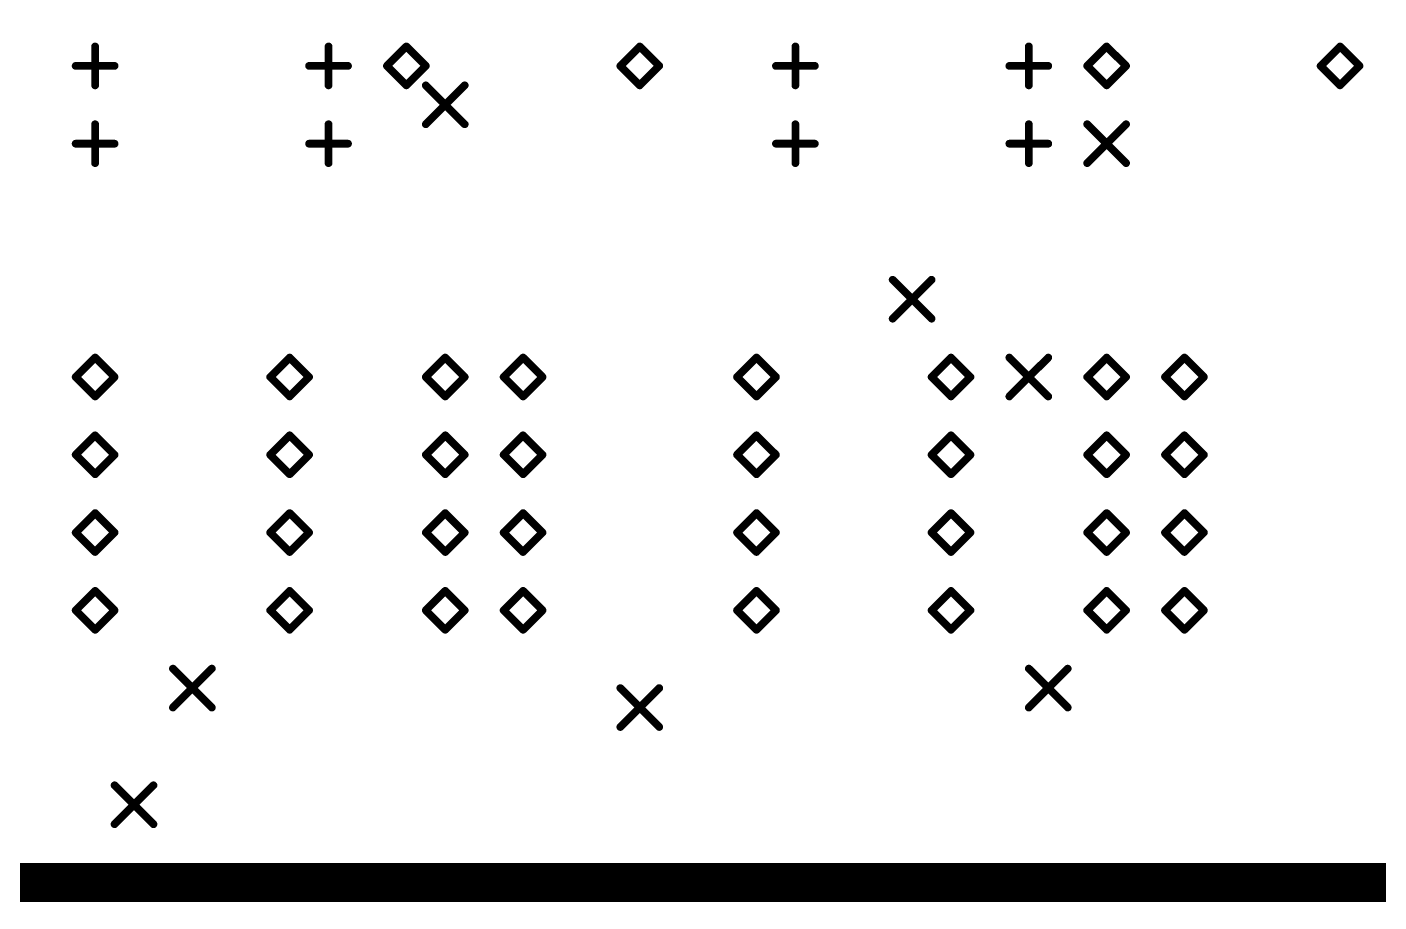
# Model space of a CAD drawing. Extents: x 0.17 to 7.45, y -1.34 to 4.7.
# Drawn here: x 4.008 to 5.746, y 0.146 to 1.271 of the extents above; entities that cross this region are included whole.
import ezdxf

# ---------------------------------------------------------------- set-up
doc = ezdxf.new("R2010")
doc.units = 0

msp = doc.modelspace()

# ---------------------------------------------------------------- linework, layer by layer
at = {"const_width": 0.05}
msp.add_lwpolyline([(0.196, 0.171), (0.196, 4.671), (7.421, 4.671), (7.421, 0.171), (0.196, 0.171)], close=True, dxfattribs=at)
at = {"layer": 'DRD', "const_width": 0.01}
for points in [[(4.096, 1.196), (4.096, 1.246)], [(4.396, 1.196), (4.396, 1.246)], [(4.471, 1.221), (4.496, 1.246)], [(4.496, 1.246), (4.521, 1.221)], [(4.771, 1.221), (4.796, 1.246)], [(4.796, 1.246), (4.821, 1.221)], [(4.996, 1.196), (4.996, 1.246)], [(5.296, 1.196), (5.296, 1.246)], [(5.371, 1.221), (5.396, 1.246)], [(5.396, 1.246), (5.421, 1.221)], [(5.671, 1.221), (5.696, 1.246)], [(5.696, 1.246), (5.721, 1.221)], [(4.071, 1.221), (4.121, 1.221)], [(4.371, 1.221), (4.421, 1.221)], [(4.496, 1.196), (4.471, 1.221)], [(4.521, 1.221), (4.496, 1.196)], [(4.796, 1.196), (4.771, 1.221)], [(4.821, 1.221), (4.796, 1.196)], [(4.971, 1.221), (5.021, 1.221)], [(5.271, 1.221), (5.321, 1.221)], [(5.396, 1.196), (5.371, 1.221)], [(5.421, 1.221), (5.396, 1.196)], [(5.696, 1.196), (5.671, 1.221)], [(5.721, 1.221), (5.696, 1.196)], [(4.521, 1.196), (4.571, 1.146)], [(4.521, 1.146), (4.571, 1.196)], [(4.096, 1.096), (4.096, 1.146)], [(4.396, 1.096), (4.396, 1.146)], [(4.996, 1.096), (4.996, 1.146)], [(5.296, 1.096), (5.296, 1.146)], [(5.371, 1.146), (5.421, 1.096)], [(5.371, 1.096), (5.421, 1.146)], [(4.071, 1.121), (4.121, 1.121)], [(4.371, 1.121), (4.421, 1.121)], [(4.971, 1.121), (5.021, 1.121)], [(5.271, 1.121), (5.321, 1.121)], [(5.121, 0.946), (5.171, 0.896)], [(5.121, 0.896), (5.171, 0.946)], [(4.071, 0.821), (4.096, 0.846)], [(4.096, 0.846), (4.121, 0.821)], [(4.321, 0.821), (4.346, 0.846)], [(4.346, 0.846), (4.371, 0.821)], [(4.521, 0.821), (4.546, 0.846)], [(4.546, 0.846), (4.571, 0.821)], [(4.621, 0.821), (4.646, 0.846)], [(4.646, 0.846), (4.671, 0.821)], [(4.921, 0.821), (4.946, 0.846)], [(4.946, 0.846), (4.971, 0.821)], [(5.171, 0.821), (5.196, 0.846)], [(5.196, 0.846), (5.221, 0.821)], [(5.271, 0.846), (5.321, 0.796)], [(5.271, 0.796), (5.321, 0.846)], [(5.371, 0.821), (5.396, 0.846)], [(5.396, 0.846), (5.421, 0.821)], [(5.471, 0.821), (5.496, 0.846)], [(5.496, 0.846), (5.521, 0.821)], [(4.096, 0.796), (4.071, 0.821)], [(4.121, 0.821), (4.096, 0.796)], [(4.346, 0.796), (4.321, 0.821)], [(4.371, 0.821), (4.346, 0.796)], [(4.546, 0.796), (4.521, 0.821)], [(4.571, 0.821), (4.546, 0.796)], [(4.646, 0.796), (4.621, 0.821)], [(4.671, 0.821), (4.646, 0.796)], [(4.946, 0.796), (4.921, 0.821)], [(4.971, 0.821), (4.946, 0.796)], [(5.196, 0.796), (5.171, 0.821)], [(5.221, 0.821), (5.196, 0.796)], [(5.396, 0.796), (5.371, 0.821)], [(5.421, 0.821), (5.396, 0.796)], [(5.496, 0.796), (5.471, 0.821)], [(5.521, 0.821), (5.496, 0.796)], [(4.071, 0.721), (4.096, 0.746)], [(4.096, 0.746), (4.121, 0.721)], [(4.321, 0.721), (4.346, 0.746)], [(4.346, 0.746), (4.371, 0.721)], [(4.521, 0.721), (4.546, 0.746)], [(4.546, 0.746), (4.571, 0.721)], [(4.621, 0.721), (4.646, 0.746)], [(4.646, 0.746), (4.671, 0.721)], [(4.921, 0.721), (4.946, 0.746)], [(4.946, 0.746), (4.971, 0.721)], [(5.171, 0.721), (5.196, 0.746)], [(5.196, 0.746), (5.221, 0.721)], [(5.371, 0.721), (5.396, 0.746)], [(5.396, 0.746), (5.421, 0.721)], [(5.471, 0.721), (5.496, 0.746)], [(5.496, 0.746), (5.521, 0.721)], [(4.096, 0.696), (4.071, 0.721)], [(4.121, 0.721), (4.096, 0.696)], [(4.346, 0.696), (4.321, 0.721)], [(4.371, 0.721), (4.346, 0.696)], [(4.546, 0.696), (4.521, 0.721)], [(4.571, 0.721), (4.546, 0.696)], [(4.646, 0.696), (4.621, 0.721)], [(4.671, 0.721), (4.646, 0.696)], [(4.946, 0.696), (4.921, 0.721)], [(4.971, 0.721), (4.946, 0.696)], [(5.196, 0.696), (5.171, 0.721)], [(5.221, 0.721), (5.196, 0.696)], [(5.396, 0.696), (5.371, 0.721)], [(5.421, 0.721), (5.396, 0.696)], [(5.496, 0.696), (5.471, 0.721)], [(5.521, 0.721), (5.496, 0.696)], [(4.071, 0.621), (4.096, 0.646)], [(4.096, 0.646), (4.121, 0.621)], [(4.321, 0.621), (4.346, 0.646)], [(4.346, 0.646), (4.371, 0.621)], [(4.521, 0.621), (4.546, 0.646)], [(4.546, 0.646), (4.571, 0.621)], [(4.621, 0.621), (4.646, 0.646)], [(4.646, 0.646), (4.671, 0.621)], [(4.921, 0.621), (4.946, 0.646)], [(4.946, 0.646), (4.971, 0.621)], [(5.171, 0.621), (5.196, 0.646)], [(5.196, 0.646), (5.221, 0.621)], [(5.371, 0.621), (5.396, 0.646)], [(5.396, 0.646), (5.421, 0.621)], [(5.471, 0.621), (5.496, 0.646)], [(5.496, 0.646), (5.521, 0.621)], [(4.096, 0.596), (4.071, 0.621)], [(4.121, 0.621), (4.096, 0.596)], [(4.346, 0.596), (4.321, 0.621)], [(4.371, 0.621), (4.346, 0.596)], [(4.546, 0.596), (4.521, 0.621)], [(4.571, 0.621), (4.546, 0.596)], [(4.646, 0.596), (4.621, 0.621)], [(4.671, 0.621), (4.646, 0.596)], [(4.946, 0.596), (4.921, 0.621)], [(4.971, 0.621), (4.946, 0.596)], [(5.196, 0.596), (5.171, 0.621)], [(5.221, 0.621), (5.196, 0.596)], [(5.396, 0.596), (5.371, 0.621)], [(5.421, 0.621), (5.396, 0.596)], [(5.496, 0.596), (5.471, 0.621)], [(5.521, 0.621), (5.496, 0.596)], [(4.071, 0.521), (4.096, 0.546)], [(4.096, 0.546), (4.121, 0.521)], [(4.321, 0.521), (4.346, 0.546)], [(4.346, 0.546), (4.371, 0.521)], [(4.521, 0.521), (4.546, 0.546)], [(4.546, 0.546), (4.571, 0.521)], [(4.621, 0.521), (4.646, 0.546)], [(4.646, 0.546), (4.671, 0.521)], [(4.921, 0.521), (4.946, 0.546)], [(4.946, 0.546), (4.971, 0.521)], [(5.171, 0.521), (5.196, 0.546)], [(5.196, 0.546), (5.221, 0.521)], [(5.371, 0.521), (5.396, 0.546)], [(5.396, 0.546), (5.421, 0.521)], [(5.471, 0.521), (5.496, 0.546)], [(5.496, 0.546), (5.521, 0.521)], [(4.096, 0.496), (4.071, 0.521)], [(4.121, 0.521), (4.096, 0.496)], [(4.346, 0.496), (4.321, 0.521)], [(4.371, 0.521), (4.346, 0.496)], [(4.546, 0.496), (4.521, 0.521)], [(4.571, 0.521), (4.546, 0.496)], [(4.646, 0.496), (4.621, 0.521)], [(4.671, 0.521), (4.646, 0.496)], [(4.946, 0.496), (4.921, 0.521)], [(4.971, 0.521), (4.946, 0.496)], [(5.196, 0.496), (5.171, 0.521)], [(5.221, 0.521), (5.196, 0.496)], [(5.396, 0.496), (5.371, 0.521)], [(5.421, 0.521), (5.396, 0.496)], [(5.496, 0.496), (5.471, 0.521)], [(5.521, 0.521), (5.496, 0.496)], [(4.196, 0.446), (4.246, 0.396)], [(4.196, 0.396), (4.246, 0.446)], [(5.296, 0.446), (5.346, 0.396)], [(5.296, 0.396), (5.346, 0.446)], [(4.771, 0.421), (4.821, 0.371)], [(4.771, 0.371), (4.821, 0.421)], [(4.121, 0.296), (4.171, 0.246)], [(4.121, 0.246), (4.171, 0.296)]]:
    msp.add_lwpolyline(points, dxfattribs=at)
at = {"layer": 'DRD', "const_width": 0.005}
for points in [[(4.0935, 1.246, 1), (4.0985, 1.246, 1)], [(4.3935, 1.246, 1), (4.3985, 1.246, 1)], [(4.4935, 1.246, 1), (4.4985, 1.246, 1)], [(4.4935, 1.246, 1), (4.4985, 1.246, 1)], [(4.7935, 1.246, 1), (4.7985, 1.246, 1)], [(4.7935, 1.246, 1), (4.7985, 1.246, 1)], [(4.9935, 1.246, 1), (4.9985, 1.246, 1)], [(5.2935, 1.246, 1), (5.2985, 1.246, 1)], [(5.3935, 1.246, 1), (5.3985, 1.246, 1)], [(5.3935, 1.246, 1), (5.3985, 1.246, 1)], [(5.6935, 1.246, 1), (5.6985, 1.246, 1)], [(5.6935, 1.246, 1), (5.6985, 1.246, 1)], [(4.0685, 1.221, 1), (4.0735, 1.221, 1)], [(4.1185, 1.221, 1), (4.1235, 1.221, 1)], [(4.3685, 1.221, 1), (4.3735, 1.221, 1)], [(4.4185, 1.221, 1), (4.4235, 1.221, 1)], [(4.4685, 1.221, 1), (4.4735, 1.221, 1)], [(4.4685, 1.221, 1), (4.4735, 1.221, 1)], [(4.5185, 1.221, 1), (4.5235, 1.221, 1)], [(4.5185, 1.221, 1), (4.5235, 1.221, 1)], [(4.7685, 1.221, 1), (4.7735, 1.221, 1)], [(4.7685, 1.221, 1), (4.7735, 1.221, 1)], [(4.8185, 1.221, 1), (4.8235, 1.221, 1)], [(4.8185, 1.221, 1), (4.8235, 1.221, 1)], [(4.9685, 1.221, 1), (4.9735, 1.221, 1)], [(5.0185, 1.221, 1), (5.0235, 1.221, 1)], [(5.2685, 1.221, 1), (5.2735, 1.221, 1)], [(5.3185, 1.221, 1), (5.3235, 1.221, 1)], [(5.3685, 1.221, 1), (5.3735, 1.221, 1)], [(5.3685, 1.221, 1), (5.3735, 1.221, 1)], [(5.4185, 1.221, 1), (5.4235, 1.221, 1)], [(5.4185, 1.221, 1), (5.4235, 1.221, 1)], [(5.6685, 1.221, 1), (5.6735, 1.221, 1)], [(5.6685, 1.221, 1), (5.6735, 1.221, 1)], [(5.7185, 1.221, 1), (5.7235, 1.221, 1)], [(5.7185, 1.221, 1), (5.7235, 1.221, 1)], [(4.0935, 1.196, 1), (4.0985, 1.196, 1)], [(4.3935, 1.196, 1), (4.3985, 1.196, 1)], [(4.4935, 1.196, 1), (4.4985, 1.196, 1)], [(4.4935, 1.196, 1), (4.4985, 1.196, 1)], [(4.5185, 1.196, 1), (4.5235, 1.196, 1)], [(4.5685, 1.196, 1), (4.5735, 1.196, 1)], [(4.7935, 1.196, 1), (4.7985, 1.196, 1)], [(4.7935, 1.196, 1), (4.7985, 1.196, 1)], [(4.9935, 1.196, 1), (4.9985, 1.196, 1)], [(5.2935, 1.196, 1), (5.2985, 1.196, 1)], [(5.3935, 1.196, 1), (5.3985, 1.196, 1)], [(5.3935, 1.196, 1), (5.3985, 1.196, 1)], [(5.6935, 1.196, 1), (5.6985, 1.196, 1)], [(5.6935, 1.196, 1), (5.6985, 1.196, 1)], [(4.0935, 1.146, 1), (4.0985, 1.146, 1)], [(4.3935, 1.146, 1), (4.3985, 1.146, 1)], [(4.5185, 1.146, 1), (4.5235, 1.146, 1)], [(4.5685, 1.146, 1), (4.5735, 1.146, 1)], [(4.9935, 1.146, 1), (4.9985, 1.146, 1)], [(5.2935, 1.146, 1), (5.2985, 1.146, 1)], [(5.3685, 1.146, 1), (5.3735, 1.146, 1)], [(5.4185, 1.146, 1), (5.4235, 1.146, 1)], [(4.0685, 1.121, 1), (4.0735, 1.121, 1)], [(4.1185, 1.121, 1), (4.1235, 1.121, 1)], [(4.3685, 1.121, 1), (4.3735, 1.121, 1)], [(4.4185, 1.121, 1), (4.4235, 1.121, 1)], [(4.9685, 1.121, 1), (4.9735, 1.121, 1)], [(5.0185, 1.121, 1), (5.0235, 1.121, 1)], [(5.2685, 1.121, 1), (5.2735, 1.121, 1)], [(5.3185, 1.121, 1), (5.3235, 1.121, 1)], [(4.0935, 1.096, 1), (4.0985, 1.096, 1)], [(4.3935, 1.096, 1), (4.3985, 1.096, 1)], [(4.9935, 1.096, 1), (4.9985, 1.096, 1)], [(5.2935, 1.096, 1), (5.2985, 1.096, 1)], [(5.3685, 1.096, 1), (5.3735, 1.096, 1)], [(5.4185, 1.096, 1), (5.4235, 1.096, 1)], [(5.1185, 0.946, 1), (5.1235, 0.946, 1)], [(5.1685, 0.946, 1), (5.1735, 0.946, 1)], [(5.1185, 0.896, 1), (5.1235, 0.896, 1)], [(5.1685, 0.896, 1), (5.1735, 0.896, 1)], [(4.0935, 0.846, 1), (4.0985, 0.846, 1)], [(4.0935, 0.846, 1), (4.0985, 0.846, 1)], [(4.3435, 0.846, 1), (4.3485, 0.846, 1)], [(4.3435, 0.846, 1), (4.3485, 0.846, 1)], [(4.5435, 0.846, 1), (4.5485, 0.846, 1)], [(4.5435, 0.846, 1), (4.5485, 0.846, 1)], [(4.6435, 0.846, 1), (4.6485, 0.846, 1)], [(4.6435, 0.846, 1), (4.6485, 0.846, 1)], [(4.9435, 0.846, 1), (4.9485, 0.846, 1)], [(4.9435, 0.846, 1), (4.9485, 0.846, 1)], [(5.1935, 0.846, 1), (5.1985, 0.846, 1)], [(5.1935, 0.846, 1), (5.1985, 0.846, 1)], [(5.2685, 0.846, 1), (5.2735, 0.846, 1)], [(5.3185, 0.846, 1), (5.3235, 0.846, 1)], [(5.3935, 0.846, 1), (5.3985, 0.846, 1)], [(5.3935, 0.846, 1), (5.3985, 0.846, 1)], [(5.4935, 0.846, 1), (5.4985, 0.846, 1)], [(5.4935, 0.846, 1), (5.4985, 0.846, 1)], [(4.0685, 0.821, 1), (4.0735, 0.821, 1)], [(4.0685, 0.821, 1), (4.0735, 0.821, 1)], [(4.1185, 0.821, 1), (4.1235, 0.821, 1)], [(4.1185, 0.821, 1), (4.1235, 0.821, 1)], [(4.3185, 0.821, 1), (4.3235, 0.821, 1)], [(4.3185, 0.821, 1), (4.3235, 0.821, 1)], [(4.3685, 0.821, 1), (4.3735, 0.821, 1)], [(4.3685, 0.821, 1), (4.3735, 0.821, 1)], [(4.5185, 0.821, 1), (4.5235, 0.821, 1)], [(4.5185, 0.821, 1), (4.5235, 0.821, 1)], [(4.5685, 0.821, 1), (4.5735, 0.821, 1)], [(4.5685, 0.821, 1), (4.5735, 0.821, 1)], [(4.6185, 0.821, 1), (4.6235, 0.821, 1)], [(4.6185, 0.821, 1), (4.6235, 0.821, 1)], [(4.6685, 0.821, 1), (4.6735, 0.821, 1)], [(4.6685, 0.821, 1), (4.6735, 0.821, 1)], [(4.9185, 0.821, 1), (4.9235, 0.821, 1)], [(4.9185, 0.821, 1), (4.9235, 0.821, 1)], [(4.9685, 0.821, 1), (4.9735, 0.821, 1)], [(4.9685, 0.821, 1), (4.9735, 0.821, 1)], [(5.1685, 0.821, 1), (5.1735, 0.821, 1)], [(5.1685, 0.821, 1), (5.1735, 0.821, 1)], [(5.2185, 0.821, 1), (5.2235, 0.821, 1)], [(5.2185, 0.821, 1), (5.2235, 0.821, 1)], [(5.3685, 0.821, 1), (5.3735, 0.821, 1)], [(5.3685, 0.821, 1), (5.3735, 0.821, 1)], [(5.4185, 0.821, 1), (5.4235, 0.821, 1)], [(5.4185, 0.821, 1), (5.4235, 0.821, 1)], [(5.4685, 0.821, 1), (5.4735, 0.821, 1)], [(5.4685, 0.821, 1), (5.4735, 0.821, 1)], [(5.5185, 0.821, 1), (5.5235, 0.821, 1)], [(5.5185, 0.821, 1), (5.5235, 0.821, 1)], [(4.0935, 0.796, 1), (4.0985, 0.796, 1)], [(4.0935, 0.796, 1), (4.0985, 0.796, 1)], [(4.3435, 0.796, 1), (4.3485, 0.796, 1)], [(4.3435, 0.796, 1), (4.3485, 0.796, 1)], [(4.5435, 0.796, 1), (4.5485, 0.796, 1)], [(4.5435, 0.796, 1), (4.5485, 0.796, 1)], [(4.6435, 0.796, 1), (4.6485, 0.796, 1)], [(4.6435, 0.796, 1), (4.6485, 0.796, 1)], [(4.9435, 0.796, 1), (4.9485, 0.796, 1)], [(4.9435, 0.796, 1), (4.9485, 0.796, 1)], [(5.1935, 0.796, 1), (5.1985, 0.796, 1)], [(5.1935, 0.796, 1), (5.1985, 0.796, 1)], [(5.2685, 0.796, 1), (5.2735, 0.796, 1)], [(5.3185, 0.796, 1), (5.3235, 0.796, 1)], [(5.3935, 0.796, 1), (5.3985, 0.796, 1)], [(5.3935, 0.796, 1), (5.3985, 0.796, 1)], [(5.4935, 0.796, 1), (5.4985, 0.796, 1)], [(5.4935, 0.796, 1), (5.4985, 0.796, 1)], [(4.0935, 0.746, 1), (4.0985, 0.746, 1)], [(4.0935, 0.746, 1), (4.0985, 0.746, 1)], [(4.3435, 0.746, 1), (4.3485, 0.746, 1)], [(4.3435, 0.746, 1), (4.3485, 0.746, 1)], [(4.5435, 0.746, 1), (4.5485, 0.746, 1)], [(4.5435, 0.746, 1), (4.5485, 0.746, 1)], [(4.6435, 0.746, 1), (4.6485, 0.746, 1)], [(4.6435, 0.746, 1), (4.6485, 0.746, 1)], [(4.9435, 0.746, 1), (4.9485, 0.746, 1)], [(4.9435, 0.746, 1), (4.9485, 0.746, 1)], [(5.1935, 0.746, 1), (5.1985, 0.746, 1)], [(5.1935, 0.746, 1), (5.1985, 0.746, 1)], [(5.3935, 0.746, 1), (5.3985, 0.746, 1)], [(5.3935, 0.746, 1), (5.3985, 0.746, 1)], [(5.4935, 0.746, 1), (5.4985, 0.746, 1)], [(5.4935, 0.746, 1), (5.4985, 0.746, 1)], [(4.0685, 0.721, 1), (4.0735, 0.721, 1)], [(4.0685, 0.721, 1), (4.0735, 0.721, 1)], [(4.1185, 0.721, 1), (4.1235, 0.721, 1)], [(4.1185, 0.721, 1), (4.1235, 0.721, 1)], [(4.3185, 0.721, 1), (4.3235, 0.721, 1)], [(4.3185, 0.721, 1), (4.3235, 0.721, 1)], [(4.3685, 0.721, 1), (4.3735, 0.721, 1)], [(4.3685, 0.721, 1), (4.3735, 0.721, 1)], [(4.5185, 0.721, 1), (4.5235, 0.721, 1)], [(4.5185, 0.721, 1), (4.5235, 0.721, 1)], [(4.5685, 0.721, 1), (4.5735, 0.721, 1)], [(4.5685, 0.721, 1), (4.5735, 0.721, 1)], [(4.6185, 0.721, 1), (4.6235, 0.721, 1)], [(4.6185, 0.721, 1), (4.6235, 0.721, 1)], [(4.6685, 0.721, 1), (4.6735, 0.721, 1)], [(4.6685, 0.721, 1), (4.6735, 0.721, 1)], [(4.9185, 0.721, 1), (4.9235, 0.721, 1)], [(4.9185, 0.721, 1), (4.9235, 0.721, 1)], [(4.9685, 0.721, 1), (4.9735, 0.721, 1)], [(4.9685, 0.721, 1), (4.9735, 0.721, 1)], [(5.1685, 0.721, 1), (5.1735, 0.721, 1)], [(5.1685, 0.721, 1), (5.1735, 0.721, 1)], [(5.2185, 0.721, 1), (5.2235, 0.721, 1)], [(5.2185, 0.721, 1), (5.2235, 0.721, 1)], [(5.3685, 0.721, 1), (5.3735, 0.721, 1)], [(5.3685, 0.721, 1), (5.3735, 0.721, 1)], [(5.4185, 0.721, 1), (5.4235, 0.721, 1)], [(5.4185, 0.721, 1), (5.4235, 0.721, 1)], [(5.4685, 0.721, 1), (5.4735, 0.721, 1)], [(5.4685, 0.721, 1), (5.4735, 0.721, 1)], [(5.5185, 0.721, 1), (5.5235, 0.721, 1)], [(5.5185, 0.721, 1), (5.5235, 0.721, 1)], [(4.0935, 0.696, 1), (4.0985, 0.696, 1)], [(4.0935, 0.696, 1), (4.0985, 0.696, 1)], [(4.3435, 0.696, 1), (4.3485, 0.696, 1)], [(4.3435, 0.696, 1), (4.3485, 0.696, 1)], [(4.5435, 0.696, 1), (4.5485, 0.696, 1)], [(4.5435, 0.696, 1), (4.5485, 0.696, 1)], [(4.6435, 0.696, 1), (4.6485, 0.696, 1)], [(4.6435, 0.696, 1), (4.6485, 0.696, 1)], [(4.9435, 0.696, 1), (4.9485, 0.696, 1)], [(4.9435, 0.696, 1), (4.9485, 0.696, 1)], [(5.1935, 0.696, 1), (5.1985, 0.696, 1)], [(5.1935, 0.696, 1), (5.1985, 0.696, 1)], [(5.3935, 0.696, 1), (5.3985, 0.696, 1)], [(5.3935, 0.696, 1), (5.3985, 0.696, 1)], [(5.4935, 0.696, 1), (5.4985, 0.696, 1)], [(5.4935, 0.696, 1), (5.4985, 0.696, 1)], [(4.0935, 0.646, 1), (4.0985, 0.646, 1)], [(4.0935, 0.646, 1), (4.0985, 0.646, 1)], [(4.3435, 0.646, 1), (4.3485, 0.646, 1)], [(4.3435, 0.646, 1), (4.3485, 0.646, 1)], [(4.5435, 0.646, 1), (4.5485, 0.646, 1)], [(4.5435, 0.646, 1), (4.5485, 0.646, 1)], [(4.6435, 0.646, 1), (4.6485, 0.646, 1)], [(4.6435, 0.646, 1), (4.6485, 0.646, 1)], [(4.9435, 0.646, 1), (4.9485, 0.646, 1)], [(4.9435, 0.646, 1), (4.9485, 0.646, 1)], [(5.1935, 0.646, 1), (5.1985, 0.646, 1)], [(5.1935, 0.646, 1), (5.1985, 0.646, 1)], [(5.3935, 0.646, 1), (5.3985, 0.646, 1)], [(5.3935, 0.646, 1), (5.3985, 0.646, 1)], [(5.4935, 0.646, 1), (5.4985, 0.646, 1)], [(5.4935, 0.646, 1), (5.4985, 0.646, 1)], [(4.0685, 0.621, 1), (4.0735, 0.621, 1)], [(4.0685, 0.621, 1), (4.0735, 0.621, 1)], [(4.1185, 0.621, 1), (4.1235, 0.621, 1)], [(4.1185, 0.621, 1), (4.1235, 0.621, 1)], [(4.3185, 0.621, 1), (4.3235, 0.621, 1)], [(4.3185, 0.621, 1), (4.3235, 0.621, 1)], [(4.3685, 0.621, 1), (4.3735, 0.621, 1)], [(4.3685, 0.621, 1), (4.3735, 0.621, 1)], [(4.5185, 0.621, 1), (4.5235, 0.621, 1)], [(4.5185, 0.621, 1), (4.5235, 0.621, 1)], [(4.5685, 0.621, 1), (4.5735, 0.621, 1)], [(4.5685, 0.621, 1), (4.5735, 0.621, 1)], [(4.6185, 0.621, 1), (4.6235, 0.621, 1)], [(4.6185, 0.621, 1), (4.6235, 0.621, 1)], [(4.6685, 0.621, 1), (4.6735, 0.621, 1)], [(4.6685, 0.621, 1), (4.6735, 0.621, 1)], [(4.9185, 0.621, 1), (4.9235, 0.621, 1)], [(4.9185, 0.621, 1), (4.9235, 0.621, 1)], [(4.9685, 0.621, 1), (4.9735, 0.621, 1)], [(4.9685, 0.621, 1), (4.9735, 0.621, 1)], [(5.1685, 0.621, 1), (5.1735, 0.621, 1)], [(5.1685, 0.621, 1), (5.1735, 0.621, 1)], [(5.2185, 0.621, 1), (5.2235, 0.621, 1)], [(5.2185, 0.621, 1), (5.2235, 0.621, 1)], [(5.3685, 0.621, 1), (5.3735, 0.621, 1)], [(5.3685, 0.621, 1), (5.3735, 0.621, 1)], [(5.4185, 0.621, 1), (5.4235, 0.621, 1)], [(5.4185, 0.621, 1), (5.4235, 0.621, 1)], [(5.4685, 0.621, 1), (5.4735, 0.621, 1)], [(5.4685, 0.621, 1), (5.4735, 0.621, 1)], [(5.5185, 0.621, 1), (5.5235, 0.621, 1)], [(5.5185, 0.621, 1), (5.5235, 0.621, 1)], [(4.0935, 0.596, 1), (4.0985, 0.596, 1)], [(4.0935, 0.596, 1), (4.0985, 0.596, 1)], [(4.3435, 0.596, 1), (4.3485, 0.596, 1)], [(4.3435, 0.596, 1), (4.3485, 0.596, 1)], [(4.5435, 0.596, 1), (4.5485, 0.596, 1)], [(4.5435, 0.596, 1), (4.5485, 0.596, 1)], [(4.6435, 0.596, 1), (4.6485, 0.596, 1)], [(4.6435, 0.596, 1), (4.6485, 0.596, 1)], [(4.9435, 0.596, 1), (4.9485, 0.596, 1)], [(4.9435, 0.596, 1), (4.9485, 0.596, 1)], [(5.1935, 0.596, 1), (5.1985, 0.596, 1)], [(5.1935, 0.596, 1), (5.1985, 0.596, 1)], [(5.3935, 0.596, 1), (5.3985, 0.596, 1)], [(5.3935, 0.596, 1), (5.3985, 0.596, 1)], [(5.4935, 0.596, 1), (5.4985, 0.596, 1)], [(5.4935, 0.596, 1), (5.4985, 0.596, 1)], [(4.0935, 0.546, 1), (4.0985, 0.546, 1)], [(4.0935, 0.546, 1), (4.0985, 0.546, 1)], [(4.3435, 0.546, 1), (4.3485, 0.546, 1)], [(4.3435, 0.546, 1), (4.3485, 0.546, 1)], [(4.5435, 0.546, 1), (4.5485, 0.546, 1)], [(4.5435, 0.546, 1), (4.5485, 0.546, 1)], [(4.6435, 0.546, 1), (4.6485, 0.546, 1)], [(4.6435, 0.546, 1), (4.6485, 0.546, 1)], [(4.9435, 0.546, 1), (4.9485, 0.546, 1)], [(4.9435, 0.546, 1), (4.9485, 0.546, 1)], [(5.1935, 0.546, 1), (5.1985, 0.546, 1)], [(5.1935, 0.546, 1), (5.1985, 0.546, 1)], [(5.3935, 0.546, 1), (5.3985, 0.546, 1)], [(5.3935, 0.546, 1), (5.3985, 0.546, 1)], [(5.4935, 0.546, 1), (5.4985, 0.546, 1)], [(5.4935, 0.546, 1), (5.4985, 0.546, 1)], [(4.0685, 0.521, 1), (4.0735, 0.521, 1)], [(4.0685, 0.521, 1), (4.0735, 0.521, 1)], [(4.1185, 0.521, 1), (4.1235, 0.521, 1)], [(4.1185, 0.521, 1), (4.1235, 0.521, 1)], [(4.3185, 0.521, 1), (4.3235, 0.521, 1)], [(4.3185, 0.521, 1), (4.3235, 0.521, 1)], [(4.3685, 0.521, 1), (4.3735, 0.521, 1)], [(4.3685, 0.521, 1), (4.3735, 0.521, 1)], [(4.5185, 0.521, 1), (4.5235, 0.521, 1)], [(4.5185, 0.521, 1), (4.5235, 0.521, 1)], [(4.5685, 0.521, 1), (4.5735, 0.521, 1)], [(4.5685, 0.521, 1), (4.5735, 0.521, 1)], [(4.6185, 0.521, 1), (4.6235, 0.521, 1)], [(4.6185, 0.521, 1), (4.6235, 0.521, 1)], [(4.6685, 0.521, 1), (4.6735, 0.521, 1)], [(4.6685, 0.521, 1), (4.6735, 0.521, 1)], [(4.9185, 0.521, 1), (4.9235, 0.521, 1)], [(4.9185, 0.521, 1), (4.9235, 0.521, 1)], [(4.9685, 0.521, 1), (4.9735, 0.521, 1)], [(4.9685, 0.521, 1), (4.9735, 0.521, 1)], [(5.1685, 0.521, 1), (5.1735, 0.521, 1)], [(5.1685, 0.521, 1), (5.1735, 0.521, 1)], [(5.2185, 0.521, 1), (5.2235, 0.521, 1)], [(5.2185, 0.521, 1), (5.2235, 0.521, 1)], [(5.3685, 0.521, 1), (5.3735, 0.521, 1)], [(5.3685, 0.521, 1), (5.3735, 0.521, 1)], [(5.4185, 0.521, 1), (5.4235, 0.521, 1)], [(5.4185, 0.521, 1), (5.4235, 0.521, 1)], [(5.4685, 0.521, 1), (5.4735, 0.521, 1)], [(5.4685, 0.521, 1), (5.4735, 0.521, 1)], [(5.5185, 0.521, 1), (5.5235, 0.521, 1)], [(5.5185, 0.521, 1), (5.5235, 0.521, 1)], [(4.0935, 0.496, 1), (4.0985, 0.496, 1)], [(4.0935, 0.496, 1), (4.0985, 0.496, 1)], [(4.3435, 0.496, 1), (4.3485, 0.496, 1)], [(4.3435, 0.496, 1), (4.3485, 0.496, 1)], [(4.5435, 0.496, 1), (4.5485, 0.496, 1)], [(4.5435, 0.496, 1), (4.5485, 0.496, 1)], [(4.6435, 0.496, 1), (4.6485, 0.496, 1)], [(4.6435, 0.496, 1), (4.6485, 0.496, 1)], [(4.9435, 0.496, 1), (4.9485, 0.496, 1)], [(4.9435, 0.496, 1), (4.9485, 0.496, 1)], [(5.1935, 0.496, 1), (5.1985, 0.496, 1)], [(5.1935, 0.496, 1), (5.1985, 0.496, 1)], [(5.3935, 0.496, 1), (5.3985, 0.496, 1)], [(5.3935, 0.496, 1), (5.3985, 0.496, 1)], [(5.4935, 0.496, 1), (5.4985, 0.496, 1)], [(5.4935, 0.496, 1), (5.4985, 0.496, 1)], [(4.1935, 0.446, 1), (4.1985, 0.446, 1)], [(4.2435, 0.446, 1), (4.2485, 0.446, 1)], [(5.2935, 0.446, 1), (5.2985, 0.446, 1)], [(5.3435, 0.446, 1), (5.3485, 0.446, 1)], [(4.7685, 0.421, 1), (4.7735, 0.421, 1)], [(4.8185, 0.421, 1), (4.8235, 0.421, 1)], [(4.1935, 0.396, 1), (4.1985, 0.396, 1)], [(4.2435, 0.396, 1), (4.2485, 0.396, 1)], [(5.2935, 0.396, 1), (5.2985, 0.396, 1)], [(5.3435, 0.396, 1), (5.3485, 0.396, 1)], [(4.7685, 0.371, 1), (4.7735, 0.371, 1)], [(4.8185, 0.371, 1), (4.8235, 0.371, 1)], [(4.1185, 0.296, 1), (4.1235, 0.296, 1)], [(4.1685, 0.296, 1), (4.1735, 0.296, 1)], [(4.1185, 0.246, 1), (4.1235, 0.246, 1)], [(4.1685, 0.246, 1), (4.1735, 0.246, 1)]]:
    msp.add_lwpolyline(points, format="xyb", close=True, dxfattribs=at)

doc.saveas('drawing.dxf')
